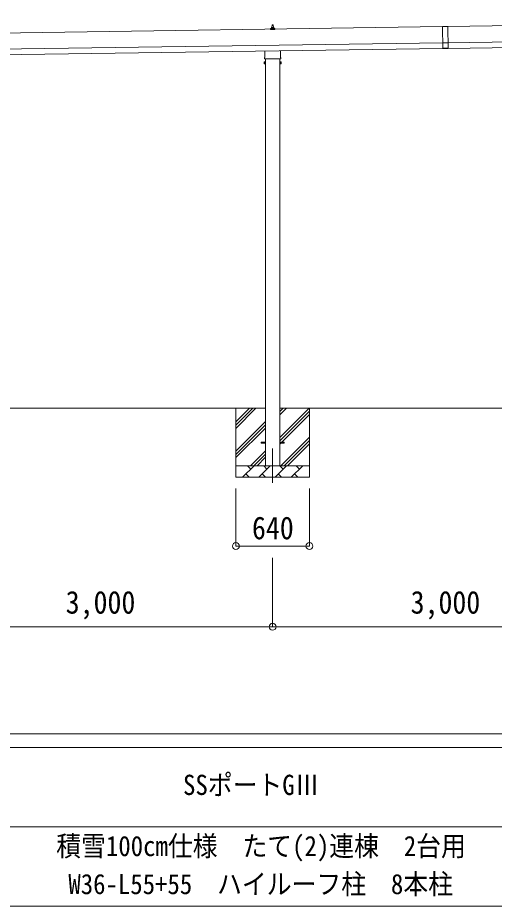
# Model space of a CAD drawing. Units: millimetres at full size, sheet at 1:60. Extents: x -16864 to 16864, y -11640 to 11640.
# Drawn here: x 635 to 4779, y -11640 to -3910 of the extents above; entities that cross this region are included whole.
import ezdxf
from ezdxf.enums import TextEntityAlignment as Align

# ---------------------------------------------------------------- set-up
doc = ezdxf.new("R2010")
doc.units = ezdxf.units.MM
doc.header["$LTSCALE"] = 60
doc.header["$PDMODE"] = 32
doc.header["$PDSIZE"] = 60
doc.linetypes.add('CHAIN1', pattern=[8, 5, -1, 1, -1])
for name, color, linetype, lineweight in [('0-1_Defpoints', 7, 'CHAIN1', 9), ('0-2_TEXT1', 4, 'Continuous', 9), ('0-3_SHAPE', 7, 'Continuous', 9), ('0-8_TABLE1', 6, 'Continuous', 9), ('F-0', 7, 'Continuous', 9)]:
    doc.layers.add(name, color=color, linetype=linetype, lineweight=lineweight)
doc.styles.add('ＭＳ ゴシック', font='')
doc.styles.get('ＭＳ ゴシック').set_extended_font_data('MS Gothic')

msp = doc.modelspace()

# ---------------------------------------------------------------- linework, layer by layer
at = {"layer": '0-1_Defpoints'}
msp.add_line((2851.91, -7657.66), (2851.91, -8006.66), dxfattribs=at)
at = {"layer": '0-2_TEXT1'}
for p, q in [((9739.61, -3910), (4374.66, -3986.65)), ((4329.66, -3987.29), (-1035.29, -4063.93)), ((2833.97, -4011.05), (2833.97, -4003.33)), ((2870.47, -4011.05), (2833.97, -4011.05)), ((2834.35, -4002.55), (2870.09, -4002.55)), ((2834.73, -4002.36), (2841.45, -4000.73)), ((2841.84, -4000.55), (2862.6, -4000.55)), ((2842.22, -3999.76), (2842.22, -3995.55)), ((2843.22, -3995.55), (2861.22, -3995.55)), ((2846.22, -3995.55), (2846.94, -3972.02)), ((2847.94, -3971.05), (2856.49, -3971.05)), ((2857.49, -3972.02), (2858.22, -3995.55)), ((2862.22, -3999.76), (2862.22, -3995.55)), ((2869.7, -4002.36), (2862.98, -4000.73)), ((2870.47, -4011.05), (2870.47, -4003.33)), ((4329.65, -3986.29), (4374.64, -3985.65)), ((4329.65, -3986.29), (4332.4, -4178.77)), ((4374.66, -3986.65), (4329.66, -3987.29)), ((4374.64, -3985.65), (4377.39, -4178.13)), ((4376.66, -4126.63), (9741.61, -4049.99)), ((-1033.29, -4203.92), (4331.66, -4127.27)), ((4376.67, -4127.63), (4331.67, -4128.27)), ((4377.32, -4173.13), (4332.32, -4173.77)), ((4377.37, -4176.63), (9742.32, -4099.99)), ((-1032.58, -4253.91), (4332.37, -4177.27)), ((2783.61, -4255.03), (2783.61, -4199.39)), ((2920.21, -4197.44), (2920.21, -4255.03)), ((4377.39, -4178.13), (4332.4, -4178.77)), ((2777.91, -4293.31), (2778.67, -4291.99)), ((2777.91, -4293.31), (2777.91, -4310.31)), ((2777.91, -4310.31), (2778.67, -4311.62)), ((2784.91, -4296.9), (2778.67, -4296.9)), ((2784.91, -4306.71), (2778.67, -4306.71)), ((2784.91, -4311.62), (2778.67, -4311.62)), ((2781.91, -4263.81), (2781.91, -4258.31)), ((2919.85, -4267.31), (2783.97, -4267.31)), ((2787.41, -4311.01), (2784.91, -4311.01)), ((2789.41, -4267.31), (2789.41, -7807.66)), ((2914.41, -7807.66), (2914.41, -4267.31)), ((2916.41, -4311.01), (2918.91, -4311.01)), ((2918.91, -4296.9), (2925.15, -4296.9)), ((2918.91, -4306.71), (2925.15, -4306.71)), ((2918.91, -4311.62), (2925.15, -4311.62)), ((2921.91, -4258.31), (2921.91, -4263.81)), ((2925.91, -4293.31), (2925.15, -4291.99)), ((2925.91, -4310.31), (2925.15, -4311.62)), ((2925.91, -4293.31), (2925.91, -4310.31)), ((2751.91, -7603.16), (2789.41, -7603.16)), ((2751.91, -7612.16), (2751.91, -7603.16)), ((2751.91, -7603.16), (2789.41, -7603.16)), ((2751.91, -7612.16), (2751.91, -7603.16)), ((2751.91, -7612.16), (2789.41, -7612.16)), ((2751.91, -7612.16), (2789.41, -7612.16)), ((2914.41, -7603.16), (2951.91, -7603.16)), ((2914.41, -7603.16), (2951.91, -7603.16)), ((2914.41, -7612.16), (2951.91, -7612.16)), ((2914.41, -7612.16), (2951.91, -7612.16)), ((2951.91, -7612.16), (2951.91, -7603.16)), ((2951.91, -7612.16), (2951.91, -7603.16))]:
    msp.add_line(p, q, dxfattribs=at)
for points in [[(2784.91, -4311.62), (2784.91, -4291.99), (2778.67, -4291.99)], [(2784.91, -4311.01), (2784.91, -4292.61), (2787.41, -4292.61)], [(2918.91, -4311.01), (2918.91, -4292.61), (2916.41, -4292.61)], [(2918.91, -4311.62), (2918.91, -4291.99), (2925.15, -4291.99)]]:
    msp.add_lwpolyline(points, dxfattribs=at)
for points in [[(2787.41, -4312.31), (2787.41, -4291.31), (2789.41, -4291.31), (2789.41, -4312.31)], [(2916.41, -4312.31), (2916.41, -4291.31), (2914.41, -4291.31), (2914.41, -4312.31)]]:
    msp.add_lwpolyline(points, close=True, dxfattribs=at)
for centre, radius, start, end in [((2834.97, -4003.33), 1, 103.62699, 180), ((2841.22, -3999.76), 1, 283.62699, 0), ((2846.3, -3996.18), 4.13, 90, 171.17633), ((2843.22, -3996.55), 1, 90, 180), ((2847.94, -3972.05), 1, 90, 178.60509), ((2855.55, -3995.55), 4.83, 133.60282, 180), ((2848.88, -3995.55), 4.83, 0, 46.39718), ((2856.49, -3972.05), 1, 1.39491, 90), ((2858.13, -3996.18), 4.13, 8.82367, 90), ((2861.22, -3996.55), 1, 0, 90), ((2863.22, -3999.76), 1, 180, 256.37301), ((2869.47, -4003.33), 1, 0, 76.37301), ((2794.15, -4301.81), 16.24, 162.41205, 197.58795), ((2782.26, -4294.45), 4.34, 145.61575, 214.38425), ((2782.26, -4309.17), 4.34, 145.61575, 214.38425), ((2785.91, -4258.31), 4, 125.09963, 180), ((2785.91, -4263.81), 4, 180, 194.47751), ((2785.91, -4263.81), 4, 194.47751, 241.04498), ((2917.91, -4263.81), 4, 298.95502, 345.52249), ((2917.91, -4258.31), 4, 0, 54.90037), ((2917.91, -4263.81), 4, 345.52249, 0), ((2909.67, -4301.81), 16.24, 342.41205, 17.58795), ((2921.57, -4294.45), 4.34, 325.61575, 34.38425), ((2921.57, -4309.17), 4.34, 325.61575, 34.38425)]:
    msp.add_arc(centre, radius, start, end, dxfattribs=at)
at = {"layer": '0-3_SHAPE'}
for p, q in [((2789.41, -7307.66), (-85.59, -7307.66)), ((2531.91, -7307.66), (2531.91, -7907.66)), ((2531.91, -7426.15), (2650.39, -7307.66)), ((2531.91, -7454.43), (2678.68, -7307.66)), ((2531.91, -7482.71), (2706.96, -7307.66)), ((5789.41, -7307.66), (2914.41, -7307.66)), ((2914.41, -7336.49), (2943.24, -7307.66)), ((2914.41, -7364.77), (2971.52, -7307.66)), ((2914.41, -7562.76), (3169.51, -7307.66)), ((2914.41, -7591.05), (3171.91, -7333.55)), ((3171.91, -7307.66), (3171.91, -7907.66)), ((2914.41, -7619.33), (3171.91, -7361.83)), ((2531.91, -7680.7), (2789.41, -7423.2)), ((2531.91, -7708.99), (2789.41, -7451.49)), ((2531.91, -7737.27), (2789.41, -7479.77)), ((2924.07, -7807.66), (3171.91, -7559.82)), ((2952.35, -7807.66), (3171.91, -7588.11)), ((2980.64, -7807.66), (3171.91, -7616.39)), ((2659.51, -7807.66), (2789.41, -7677.76)), ((2687.79, -7807.66), (2789.41, -7706.05)), ((2716.08, -7807.66), (2789.41, -7734.33)), ((2531.91, -7807.66), (3171.91, -7807.66)), ((2589.78, -7907.66), (2689.78, -7807.66)), ((2618.33, -7879.11), (2646.89, -7907.66)), ((2661.23, -7836.22), (2632.67, -7807.66)), ((2731.2, -7907.66), (2831.2, -7807.66)), ((2759.75, -7879.11), (2788.31, -7907.66)), ((2802.65, -7836.22), (2774.09, -7807.66)), ((2872.62, -7907.66), (2972.62, -7807.66)), ((2901.18, -7879.11), (2929.73, -7907.66)), ((2944.07, -7836.22), (2915.52, -7807.66)), ((3014.04, -7907.66), (3114.04, -7807.66)), ((3042.6, -7879.11), (3071.15, -7907.66)), ((3085.49, -7836.22), (3056.94, -7807.66)), ((3171.91, -7907.66), (2531.91, -7907.66))]:
    msp.add_line(p, q, dxfattribs=at)
at = {"layer": '0-8_TABLE1'}
for p, q in [((2531.91, -8506.66), (2531.91, -8006.66)), ((3171.91, -8506.66), (3171.91, -8006.66)), ((2531.91, -8506.66), (3171.91, -8506.66)), ((2851.91, -9208.66), (2851.91, -8608.66)), ((2851.91, -9208.66), (-148.09, -9208.66)), ((5851.91, -9208.66), (2851.91, -9208.66))]:
    msp.add_line(p, q, dxfattribs=at)
for p in [(2531.91, -8506.66), (3171.91, -8506.66), (2851.91, -9208.66)]:
    msp.add_point(p, dxfattribs=at)
at = {"layer": 'F-0', "color": 5, "lineweight": 5}
for p, q in [((-16864.12, -10140), (16015.88, -10140)), ((-16864.12, -10260), (10682.37, -10260)), ((-6897.63, -10950), (5402.37, -10950)), ((-16864.12, -11640), (16015.88, -11640))]:
    msp.add_line(p, q, dxfattribs=at)

# ---------------------------------------------------------------- texts
at = {"layer": '0-8_TABLE1', "color": 7, "style": 'ＭＳ ゴシック', "width": 0.9}
for s, p in [('640', (2671.91, -8506.66)), ('3,000', (1051.91, -9153.66)), ('3,000', (4051.91, -9153.66))]:
    msp.add_text(s, height=197.9, dxfattribs=at).set_placement(p, align=Align.BOTTOM_LEFT)
at = {"layer": 'F-0', "style": 'ＭＳ ゴシック', "width": 0.9}
for s, p in [('SSポートGⅢ ', (2072.37, -10725)), ('積雪100cm仕様\u3000たて(2)連棟\u30002台用', (969.87, -11256.91)), ('W36-L55+55\u3000ハイルーフ柱\u30008本柱', (1074.87, -11587.74))]:
    msp.add_text(s, height=176, dxfattribs=at).set_placement(p, align=Align.BOTTOM_LEFT)

doc.saveas('drawing.dxf')
